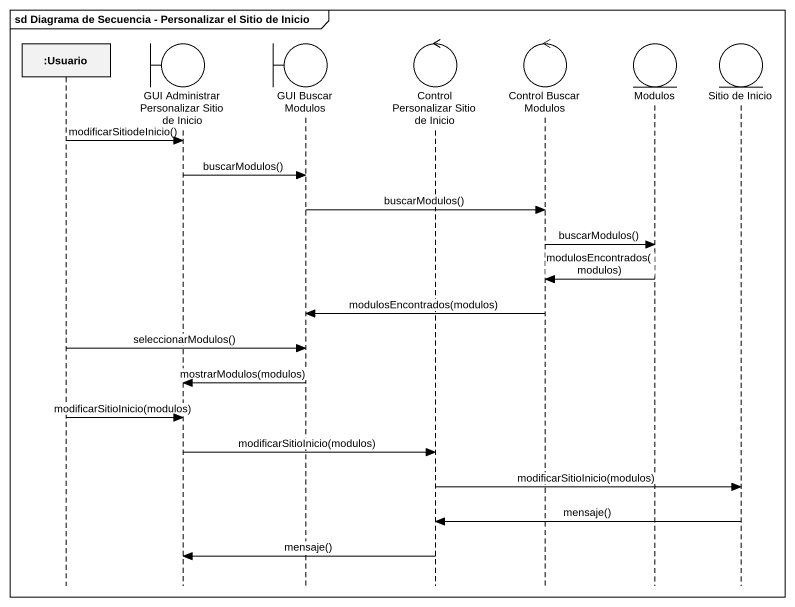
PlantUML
@startuml
mainframe sd Diagrama de Secuencia - Personalizar el Sitio de Inicio
hide footbox
participant ":Usuario" as Usuario
boundary "GUI Administrar Personalizar Sitio de Inicio" as GUI_Administrar
boundary "GUI Buscar Modulos" as GUI_Buscar_Modulos
control "Control Personalizar Sitio de Inicio" as Control_Personalizar_Sitio
control "Control Buscar Modulos" as Control_Buscar_Modulos
entity Modulos
entity "Sitio de Inicio" as Sitio_de_Inicio

Usuario -> GUI_Administrar : modificarSitiodeInicio()
GUI_Administrar -> GUI_Buscar_Modulos : buscarModulos()
GUI_Buscar_Modulos -> Control_Buscar_Modulos : buscarModulos()
Control_Buscar_Modulos -> Modulos : buscarModulos()
Modulos -> Control_Buscar_Modulos : modulosEncontrados(modulos)
Control_Buscar_Modulos -> GUI_Buscar_Modulos : modulosEncontrados(modulos)
Usuario -> GUI_Buscar_Modulos : seleccionarModulos()
GUI_Buscar_Modulos -> GUI_Administrar : mostrarModulos(modulos)
Usuario -> GUI_Administrar : modificarSitioInicio(modulos)
GUI_Administrar -> Control_Personalizar_Sitio : modificarSitioInicio(modulos)
Control_Personalizar_Sitio -> Sitio_de_Inicio : modificarSitioInicio(modulos)
Sitio_de_Inicio -> Control_Personalizar_Sitio : mensaje()
Control_Personalizar_Sitio -> GUI_Administrar : mensaje()
@enduml
